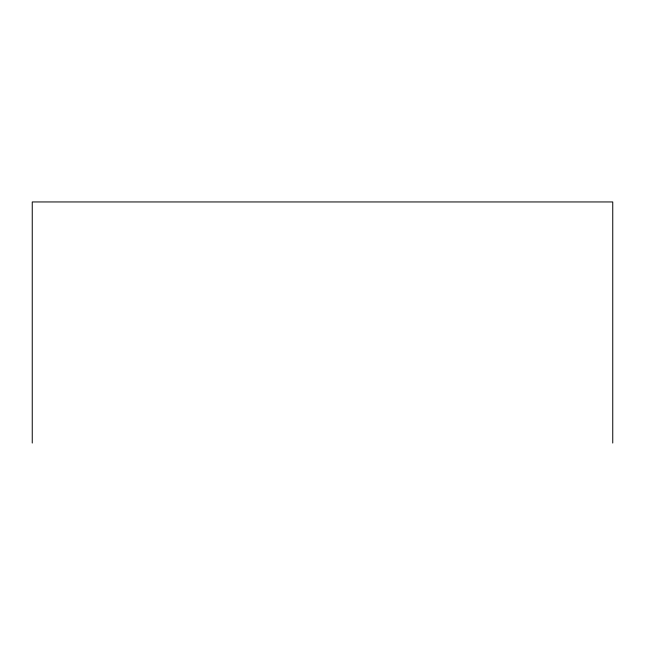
<?xml version="1.0" encoding="UTF-8"?>
<svg xmlns="http://www.w3.org/2000/svg" width="645" height="645" viewBox="0 0 645 645"><rect width="100%" height="100%" fill="white"/><g stroke="black" fill="none" stroke-linecap="round" stroke-linejoin="round"><path stroke-width="0.97" d="M612.75 443.05L612.75 201.95L32.25 201.95L32.25 443.05"/></g></svg>
